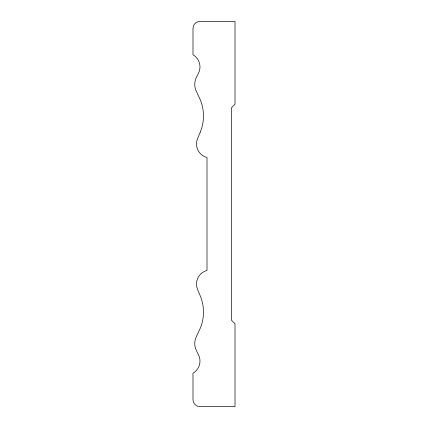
<?xml version="1.0" encoding="UTF-8"?>
<svg xmlns="http://www.w3.org/2000/svg" width="428" height="428" viewBox="0 0 428 428"><rect width="100%" height="100%" fill="white"/><g stroke="black" fill="none" stroke-linecap="round" stroke-linejoin="round"><path stroke-width="0.64" d="M200.261 132.113L197.57 138.576A14.006 14.006 0 0 0 206.997 157.525L206.997 270.475A14.006 14.006 0 0 0 197.57 289.424L200.261 295.887A42.024 42.024 0 0 1 199.491 329.951L196.243 336.857A15.756 15.756 0 0 0 196.42 350.644L198.501 354.785A14.006 14.006 0 0 1 192.991 373.205L192.991 399.597A7.003 7.003 0 0 0 199.994 406.6L235.009 406.6L235.009 323.761L231.511 320.262L231.511 107.738L235.009 104.239L235.009 21.4L199.994 21.4A7.003 7.003 0 0 0 192.991 28.403L192.991 54.795A14.006 14.006 0 0 1 198.501 73.215L196.42 77.356A15.756 15.756 0 0 0 196.243 91.143L199.491 98.049A42.024 42.024 0 0 1 200.261 132.113"/></g></svg>
